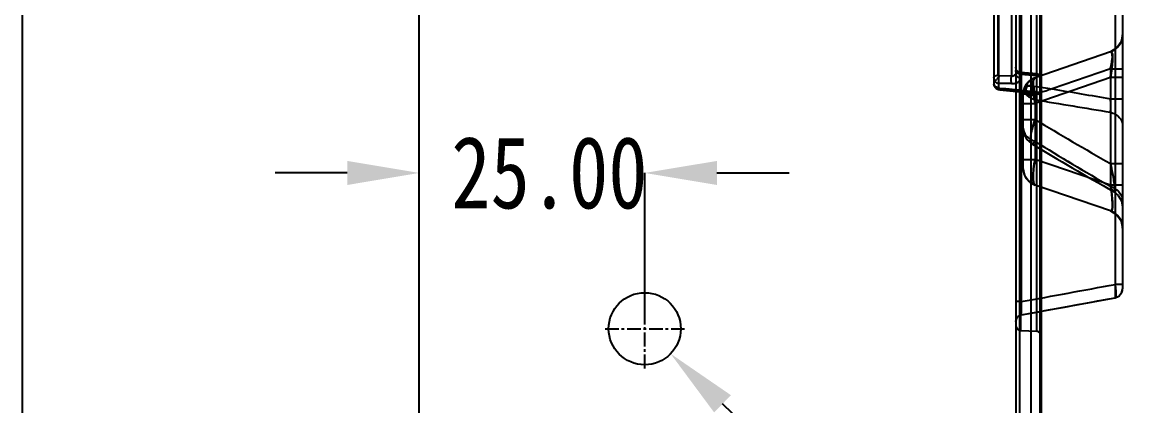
# Model space of a CAD drawing. Header units: millimetres. Extents: x 3267 to 5677, y -4731 to 2600.
# Drawn here: x 4265.7 to 4389.7, y -881.5 to -839 of the extents above; entities that cross this region are included whole.
import ezdxf

# ---------------------------------------------------------------- set-up
doc = ezdxf.new("R2010")
doc.units = ezdxf.units.MM
doc.header["$LTSCALE"] = 16.335
doc.header["$PDMODE"] = 3
doc.header["$PDSIZE"] = 0.3125
doc.linetypes.add('CENTER', pattern=[0.6, 0.375, -0.075, 0.075, -0.075])
doc.layers.get('0').update_dxf_attribs({"linetype": 'CONTINUOUS'})
doc.layers.get('Defpoints').update_dxf_attribs({"linetype": 'CONTINUOUS'})
doc.layers.add('11', color=7, linetype='CONTINUOUS')
doc.styles.get("Standard").update_dxf_attribs({"font": 'txt', "width": 0.8})
doc.dimstyles.get("Standard").update_dxf_attribs({"dimtxt": 0.15625, "dimasz": 0.1875, "dimexe": 0.125, "dimexo": 0.0625, "dimtad": 0, "dimtih": 1, "dimtoh": 1, "dimdsep": 46, "dimtxsty": 'Standard', "dimcen": 0.09, "dimadec": 0, "dimazin": 0, "dimtp": 0.01, "dimtm": 0.01, "dimtfac": 1, "dimtofl": 0, "dimtmove": 0, "dimatfit": 3, "dimfxl": 0, "dimtolj": 1, "dimarcsym": 0})

# ---------------------------------------------------------------- blocks, each defined once
blk = doc.blocks.new('*D138')
at = {"color": 4, "lineweight": -2}
for p, q in [((4301.72, -855.71), (4293.72, -855.71)), ((4309.72, -864.37), (4309.72, -855.71)), ((4334.72, -871.06), (4334.72, -855.71)), ((4342.72, -855.71), (4350.72, -855.71))]:
    blk.add_line(p, q, dxfattribs=at)
at = {"color": 4}
for points in [[(4301.72, -854.38), (4301.72, -857.05), (4309.72, -855.71)], [(4342.72, -854.38), (4342.72, -857.05), (4334.72, -855.71)]]:
    blk.add_solid(points, dxfattribs=at)
at = {"layer": 'Defpoints', "color": 0}
for p in [(4309.72, -855.71), (4309.72, -864.37), (4334.72, -871.06)]:
    blk.add_point(p, dxfattribs=at)
at = {"color": 6, "insert": (4324.15, -855.71), "char_height": 8, "attachment_point": 5}
blk.add_mtext('\\A1;25.00', dxfattribs=at)
blk = doc.blocks.new('*D139')
at = {"color": 4, "lineweight": -2}
blk.add_line((4349.1, -886.89), (4343.35, -881.34), dxfattribs=at)
at = {"color": 4}
blk.add_solid([(4344.28, -880.38), (4342.42, -882.3), (4337.59, -875.78)], dxfattribs=at)
at = {"layer": 'Defpoints', "color": 0}
for p in [(4331.84, -870.22), (4337.59, -875.78)]:
    blk.add_point(p, dxfattribs=at)
at = {"color": 6, "insert": (4357.54, -895.04), "char_height": 8, "attachment_point": 5, "rotation": 316.0008}
blk.add_mtext('\\A1;∅8.00', dxfattribs=at)

msp = doc.modelspace()

# ---------------------------------------------------------------- linework, layer by layer
at = {"color": 6, "linetype": 'Continuous'}
for p, q in [((4378.522, -631.001), (4378.522, -951.001)), ((4309.718, -944.001), (4309.718, -638.001)), ((4375.858, -684.193), (4375.858, -887.749)), ((4376.334, -888.251), (4376.334, -683.691)), ((4377.534, -685.914), (4377.534, -886.028)), ((4378.672, -687.112), (4378.672, -884.83)), ((4378.195, -873.288), (4378.195, -698.654)), ((4373.446, -726.092), (4373.446, -845.849)), ((4374.006, -846.325), (4374.006, -725.617)), ((4373.913, -844.843), (4373.913, -727.099)), ((4375.39, -727.021), (4375.39, -844.921)), ((4376.478, -788.388), (4376.478, -871.468)), ((4387.717, -789.694), (4387.717, -868.569)), ((4386.886, -790.257), (4386.886, -869.557)), ((4376.429, -873.195), (4376.429, -806.377)), ((4387.717, -840.365), (4387.547, -841.172)), ((4387.069, -841.843), (4386.361, -842.265)), ((4387.547, -841.172), (4387.069, -841.843)), ((4386.361, -842.265), (4378.017, -845.138)), ((4386.361, -844.166), (4379.915, -846.385)), ((4386.361, -844.166), (4386.361, -857.193)), ((4386.361, -844.166), (4387.717, -844.166)), ((4374.006, -844.908), (4375.39, -844.921)), ((4375.39, -845.795), (4374.006, -845.782)), ((4378.211, -844.728), (4376.41, -844.576)), ((4376.418, -844.682), (4378.204, -844.832)), ((4376.429, -844.742), (4378.195, -844.89)), ((4377.105, -845.78), (4376.775, -846.374)), ((4378.017, -845.138), (4377.825, -845.216)), ((4386.361, -845.116), (4378.017, -847.989)), ((4387.717, -845.116), (4386.361, -845.116)), ((4374.088, -846.495), (4378.216, -846.889)), ((4374.1, -846.391), (4378.204, -846.783)), ((4376.773, -846.379), (4376.662, -847.039)), ((4376.662, -847.039), (4376.662, -855.151)), ((4377.079, -846.061), (4377.808, -846.061)), ((4377.808, -846.061), (4377.079, -846.061)), ((4377.079, -847.039), (4377.808, -847.039)), ((4376.662, -847.989), (4378.017, -847.989)), ((4378.017, -847.576), (4378.017, -854.201)), ((4386.361, -847.472), (4387.717, -847.472)), ((4376.662, -849.766), (4378.017, -849.766)), ((4377.108, -852.006), (4377.617, -852.454)), ((4376.662, -854.201), (4378.017, -854.201)), ((4386.361, -857.074), (4378.017, -854.201)), ((4376.662, -855.151), (4376.831, -855.959)), ((4386.361, -854.661), (4387.717, -854.661)), ((4386.361, -859.924), (4378.017, -857.051)), ((4387.717, -857.074), (4386.361, -857.074)), ((4386.688, -857.753), (4387.234, -858.201)), ((4386.361, -859.924), (4387.069, -860.347)), ((4387.069, -860.347), (4387.547, -861.018)), ((4387.547, -861.018), (4387.717, -861.825)), ((4387.717, -868.082), (4386.886, -868.082)), ((4387.609, -869.022), (4387.717, -868.569)), ((4376.478, -869.991), (4375.858, -869.991)), ((4376.486, -871.467), (4386.899, -869.557)), ((4376.429, -873.195), (4378.195, -873.288))]:
    msp.add_line(p, q, dxfattribs=at)
msp.add_lwpolyline([(4265.697, -577.101), (4830.966, -577.101), (4830.966, -1037.357), (4265.697, -1037.357)], close=True)
for points in [[(4376.41, -844.576), (4376.13, -844.48), (4375.93, -844.262), (4375.858, -843.976)], [(4378.017, -845.138), (4377.311, -845.559), (4376.831, -846.23), (4376.662, -847.039)], [(4377.825, -845.216), (4377.212, -845.657), (4376.804, -846.296), (4376.662, -847.039)], [(4378.017, -845.138), (4377.486, -845.416), (4377.057, -845.842), (4376.773, -846.379)], [(4378.017, -845.138), (4377.518, -845.393), (4377.105, -845.78)], [(4373.623, -846.277), (4373.712, -846.351), (4373.825, -846.417), (4373.953, -846.468), (4374.088, -846.495)], [(4376.859, -846.17), (4376.711, -846.597), (4376.662, -847.035)], [(4378.217, -846.889), (4378.447, -846.971), (4378.612, -847.152), (4378.672, -847.389)], [(4376.662, -850.743), (4376.777, -851.414), (4377.113, -852.012), (4377.627, -852.46)], [(4376.831, -855.959), (4377.311, -856.63), (4378.017, -857.051)], [(4387.233, -858.2), (4387.59, -858.805), (4387.717, -859.495)], [(4386.886, -869.559), (4387.31, -869.377), (4387.609, -869.022)], [(4375.858, -872.208), (4375.894, -871.978), (4375.991, -871.781), (4376.132, -871.628)], [(4376.132, -871.628), (4376.299, -871.524), (4376.478, -871.469)]]:
    msp.add_lwpolyline(points, dxfattribs=at)
for centre, radius, start, end in [((4385.707, -840.365), 2.01, 288.99982, 0), ((4378.672, -847.039), 2.01, 108.9999, 180), ((4378.169, -845.228), 0.502, 0.0227, 85.1984), ((4374.049, -845.849), 0.603, 180.0052, 225.35673), ((4402.328, -690.561), 157.428, 261.06682, 261.815), ((4399.907, -706.646), 141.162, 261.02374, 261.85813), ((4754.868, 1390.126), 2269.212, 260.440544, 260.654118), ((4739.449, 1297.519), 2175.331, 260.435935, 260.658726), ((4534.786, -592.085), 301.623, 238.68429, 240.52193), ((4534.545, -592.503), 301.14, 238.68219, 240.52279), ((4537.863, -588.541), 308.754, 238.73631, 240.68424), ((4531.315, -605.066), 290.825, 238.18939, 240.10429), ((4531.203, -605.253), 290.608, 238.18876, 240.10509), ((4378.672, -855.151), 2.01, 180, 251.00001), ((4385.707, -861.825), 2.01, 0, 71.00018), ((3913.755, 1681.418), 2593.03, 280.279437, 280.513243), ((3922.192, 1632.185), 2544.534, 280.284388, 280.522655), ((4376.609, -872.208), 0.751, 99.98545, 179.99063), ((4376.461, -872.593), 0.603, 180, 266.99963), ((4378.169, -873.789), 0.502, 0.09718, 87)]:
    msp.add_arc(centre, radius, start, end, dxfattribs=at)
for points, knots in [([(4386.361, -842.265), (4386.419, -842.245), (4386.594, -842.437), (4386.577, -842.824), (4386.596, -843.431), (4386.502, -844.22), (4386.417, -844.798), (4386.361, -845.116)], [0, 0, 0, 0, 0.0620912, 0.1926246, 0.4065434, 0.6718626, 1, 1, 1, 1]), ([(4386.361, -842.265), (4386.418, -842.246), (4386.593, -842.435), (4386.571, -842.824), (4386.589, -843.432), (4386.502, -844.222), (4386.416, -844.799), (4386.361, -845.116)], [0, 0, 0, 0, 0.0613218, 0.1915958, 0.4076547, 0.6726756, 1, 1, 1, 1]), ([(4386.361, -845.116), (4386.419, -844.779), (4386.508, -844.178), (4386.6, -843.37), (4386.576, -842.78), (4386.583, -842.408), (4386.414, -842.247), (4386.361, -842.265)], [0, 0, 0, 0, 0.3468032, 0.6179021, 0.8238276, 0.9426429, 1, 1, 1, 1]), ([(4386.361, -844.166), (4386.419, -843.931), (4386.512, -843.519), (4386.594, -842.96), (4386.589, -842.582), (4386.553, -842.302), (4386.407, -842.249), (4386.361, -842.265)], [0, 0, 0, 0, 0.3552446, 0.6225551, 0.8188438, 0.9276798, 1, 1, 1, 1]), ([(4386.361, -844.166), (4386.395, -844.032), (4386.456, -843.77), (4386.527, -843.391), (4386.572, -843.047), (4386.592, -842.756), (4386.579, -842.526), (4386.543, -842.364), (4386.477, -842.272), (4386.409, -842.254), (4386.377, -842.26), (4386.361, -842.265)], [0, 0, 0, 0, 0.2022601, 0.3934835, 0.5654617, 0.7102433, 0.8218676, 0.9008846, 0.9533547, 0.9756345, 1, 1, 1, 1]), ([(4386.361, -845.116), (4386.395, -844.92), (4386.456, -844.536), (4386.527, -843.979), (4386.573, -843.472), (4386.591, -843.037), (4386.581, -842.73), (4386.555, -842.535), (4386.53, -842.427), (4386.499, -842.345), (4386.461, -842.288), (4386.412, -842.256), (4386.377, -842.26), (4386.361, -842.265)], [0, 0, 0, 0, 0.2011804, 0.3931307, 0.5675307, 0.7161773, 0.8323933, 0.8778708, 0.9150346, 0.9442127, 0.9662555, 0.9833444, 1, 1, 1, 1]), ([(4375.858, -844.206), (4375.858, -844.328), (4375.967, -844.524), (4376.204, -844.647), (4376.347, -844.678), (4376.418, -844.682)], [0, 0, 0, 0, 0.4579903, 0.7293752, 1, 1, 1, 1]), ([(4376.429, -844.742), (4376.357, -844.739), (4376.214, -844.715), (4376.024, -844.633), (4375.894, -844.498), (4375.858, -844.387), (4375.858, -844.336)], [0, 0, 0, 0, 0.2846245, 0.5622935, 0.8008356, 1, 1, 1, 1]), ([(4373.446, -845.176), (4373.446, -845.119), (4373.501, -844.992), (4373.682, -844.878), (4373.832, -844.847), (4373.913, -844.843)], [0, 0, 0, 0, 0.2755855, 0.6098437, 1, 1, 1, 1]), ([(4373.446, -845.306), (4373.446, -845.386), (4373.505, -845.558), (4373.722, -845.73), (4373.909, -845.776), (4374.006, -845.782)], [0, 0, 0, 0, 0.3003455, 0.6339216, 1, 1, 1, 1]), ([(4373.446, -845.306), (4373.446, -845.323), (4373.452, -845.363), (4373.482, -845.423), (4373.562, -845.451), (4373.659, -845.399), (4373.715, -845.343), (4373.749, -845.306)], [0, 0, 0, 0, 0.1166092, 0.2848659, 0.4385445, 0.6497688, 1, 1, 1, 1]), ([(4374.006, -844.908), (4374.019, -844.933), (4374.011, -845.012), (4373.946, -845.107), (4373.854, -845.209), (4373.787, -845.274), (4373.749, -845.306)], [0, 0, 0, 0, 0.1687814, 0.4329568, 0.6985362, 1, 1, 1, 1]), ([(4373.913, -844.843), (4373.913, -844.852), (4373.921, -844.873), (4373.953, -844.899), (4373.986, -844.908), (4374.006, -844.908)], [0, 0, 0, 0, 0.2255489, 0.4926224, 1, 1, 1, 1]), ([(4373.987, -845.306), (4373.988, -845.258), (4373.99, -845.165), (4373.996, -845.033), (4374.003, -844.948), (4374.006, -844.908)], [0, 0, 0, 0, 0.3601652, 0.6999252, 1, 1, 1, 1]), ([(4374.006, -845.782), (4374.001, -845.738), (4373.993, -845.639), (4373.987, -845.481), (4373.987, -845.366), (4373.987, -845.306)], [0, 0, 0, 0, 0.2786918, 0.6222853, 1, 1, 1, 1]), ([(4375.39, -845.795), (4375.387, -845.768), (4375.381, -845.705), (4375.375, -845.603), (4375.372, -845.509), (4375.371, -845.433), (4375.371, -845.375), (4375.371, -845.318), (4375.372, -845.238), (4375.375, -845.137), (4375.381, -845.025), (4375.387, -844.953), (4375.39, -844.921)], [0, 0, 0, 0, 0.093705, 0.2170173, 0.3489212, 0.4150422, 0.4798914, 0.5453202, 0.613265, 0.7529494, 0.8898249, 1, 1, 1, 1]), ([(4375.39, -844.921), (4375.451, -844.925), (4375.564, -844.923), (4375.712, -844.883), (4375.823, -844.813), (4375.858, -844.734), (4375.858, -844.697)], [0, 0, 0, 0, 0.3248223, 0.5886683, 0.8020841, 1, 1, 1, 1]), ([(4375.39, -845.795), (4375.524, -845.796), (4375.779, -845.771), (4376.114, -845.646), (4376.354, -845.445), (4376.419, -845.258), (4376.418, -845.172)], [0, 0, 0, 0, 0.3061529, 0.578256, 0.8052698, 1, 1, 1, 1]), ([(4376.419, -845.172), (4376.405, -845.172), (4376.349, -845.167), (4376.254, -845.148), (4376.158, -845.111), (4376.091, -845.075), (4376.047, -845.045), (4376.007, -845.012), (4375.957, -844.962), (4375.905, -844.891), (4375.866, -844.795), (4375.858, -844.728), (4375.858, -844.697)], [0, 0, 0, 0, 0.0496224, 0.2098497, 0.3586502, 0.4276954, 0.4928263, 0.5565672, 0.6212769, 0.7521582, 0.8836991, 1, 1, 1, 1]), ([(4376.429, -844.742), (4376.423, -844.689), (4376.404, -844.5), (4376.416, -844.65), (4376.418, -844.682)], [0, 0, 0, 0, 0.6184945, 1, 1, 1, 1]), ([(4378.017, -845.138), (4377.916, -845.173), (4377.795, -845.535), (4377.775, -846.115), (4377.839, -846.998), (4377.948, -847.64), (4378.017, -847.989)], [0, 0, 0, 0, 0.1096622, 0.325656, 0.6343151, 1, 1, 1, 1]), ([(4378.017, -847.989), (4377.948, -847.639), (4377.838, -846.996), (4377.775, -846.113), (4377.795, -845.533), (4377.917, -845.173), (4378.017, -845.138)], [0, 0, 0, 0, 0.3664997, 0.6752346, 0.8907551, 1, 1, 1, 1]), ([(4377.808, -846.061), (4377.792, -845.909), (4377.784, -845.647), (4377.829, -845.318), (4377.951, -845.161), (4378.017, -845.138)], [0, 0, 0, 0, 0.46307, 0.7897769, 1, 1, 1, 1]), ([(4378.195, -844.89), (4378.197, -844.868), (4378.201, -844.831), (4378.205, -844.782), (4378.208, -844.754), (4378.209, -844.743)], [0, 0, 0, 0, 0.4386387, 0.7761064, 1, 1, 1, 1]), ([(4378.672, -845.228), (4378.671, -845.17), (4378.615, -845.04), (4378.43, -844.923), (4378.277, -844.893), (4378.195, -844.89)], [0, 0, 0, 0, 0.2771654, 0.611659, 1, 1, 1, 1]), ([(4378.204, -844.832), (4378.285, -844.837), (4378.441, -844.875), (4378.622, -845.019), (4378.672, -845.162), (4378.672, -845.228)], [0, 0, 0, 0, 0.3661317, 0.699747, 1, 1, 1, 1]), ([(4374.006, -846.325), (4373.909, -846.32), (4373.722, -846.273), (4373.505, -846.101), (4373.446, -845.929), (4373.446, -845.849)], [0, 0, 0, 0, 0.3660162, 0.6995444, 1, 1, 1, 1]), ([(4373.842, -846.232), (4373.768, -846.214), (4373.639, -846.153), (4373.487, -846.025), (4373.446, -845.904), (4373.446, -845.849)], [0, 0, 0, 0, 0.3892183, 0.7175145, 1, 1, 1, 1]), ([(4373.622, -846.274), (4373.628, -846.264), (4373.666, -846.25), (4373.74, -846.236), (4373.808, -846.23), (4373.848, -846.229)], [0, 0, 0, 0, 0.1400263, 0.4810607, 1, 1, 1, 1]), ([(4374.006, -846.325), (4373.941, -846.32), (4373.82, -846.319), (4373.711, -846.293), (4373.626, -846.29), (4373.622, -846.274)], [0, 0, 0, 0, 0.5083309, 0.8721201, 1, 1, 1, 1]), ([(4374.006, -846.247), (4373.98, -846.254), (4373.923, -846.258), (4373.868, -846.243), (4373.842, -846.232)], [0, 0, 0, 0, 0.4877498, 1, 1, 1, 1]), ([(4374.1, -846.327), (4374.087, -846.326), (4374.062, -846.319), (4374.026, -846.295), (4374.008, -846.266), (4374.006, -846.247)], [0, 0, 0, 0, 0.3008752, 0.5842033, 1, 1, 1, 1]), ([(4374.1, -846.391), (4374.084, -846.39), (4374.055, -846.382), (4374.02, -846.359), (4374.007, -846.336), (4374.006, -846.325)], [0, 0, 0, 0, 0.391202, 0.7381061, 1, 1, 1, 1]), ([(4374.1, -846.391), (4374.099, -846.408), (4374.096, -846.431), (4374.093, -846.459), (4374.091, -846.474), (4374.089, -846.486), (4374.089, -846.491), (4374.088, -846.496), (4374.087, -846.485), (4374.089, -846.472), (4374.09, -846.444), (4374.093, -846.417), (4374.096, -846.379), (4374.098, -846.348), (4374.1, -846.327)], [0, 0, 0, 0, 0.1838355, 0.2545085, 0.3101699, 0.3503036, 0.3745752, 0.3828162, 0.3910173, 0.4552276, 0.5814375, 0.6664839, 0.7651801, 1, 1, 1, 1]), ([(4378.204, -846.719), (4377.748, -846.676), (4376.836, -846.588), (4375.468, -846.458), (4374.556, -846.371), (4374.1, -846.327)], [0, 0, 0, 0, 0.3332823, 0.6666149, 1, 1, 1, 1]), ([(4376.859, -846.952), (4376.823, -846.967), (4376.767, -846.997), (4376.694, -846.999), (4376.662, -847.027), (4376.662, -847.039)], [0, 0, 0, 0, 0.5218588, 0.8423529, 1, 1, 1, 1]), ([(4376.849, -846.959), (4376.816, -846.966), (4376.758, -846.975), (4376.696, -846.999), (4376.662, -847.026), (4376.662, -847.039)], [0, 0, 0, 0, 0.4771253, 0.8195227, 1, 1, 1, 1]), ([(4376.859, -846.171), (4376.821, -846.249), (4376.768, -846.422), (4376.768, -846.694), (4376.821, -846.871), (4376.858, -846.952)], [0, 0, 0, 0, 0.321289, 0.667224, 1, 1, 1, 1]), ([(4376.858, -846.171), (4376.806, -846.291), (4376.765, -846.56), (4376.807, -846.828), (4376.858, -846.952)], [0, 0, 0, 0, 0.4954003, 1, 1, 1, 1]), ([(4377.099, -847.058), (4377.06, -847.048), (4377.002, -847.011), (4376.923, -846.965), (4376.868, -846.972), (4376.849, -846.959)], [0, 0, 0, 0, 0.4481295, 0.7448564, 1, 1, 1, 1]), ([(4377.063, -847.022), (4377.037, -847.005), (4376.984, -846.981), (4376.918, -846.948), (4376.871, -846.934), (4376.854, -846.938)], [0, 0, 0, 0, 0.4060183, 0.7626714, 1, 1, 1, 1]), ([(4377.079, -846.061), (4377.047, -846.059), (4376.987, -846.057), (4376.902, -846.095), (4376.871, -846.145), (4376.858, -846.171)], [0, 0, 0, 0, 0.3683734, 0.6675212, 1, 1, 1, 1]), ([(4377.079, -846.061), (4377.045, -846.061), (4376.984, -846.065), (4376.902, -846.102), (4376.87, -846.147), (4376.858, -846.171)], [0, 0, 0, 0, 0.3879493, 0.6937276, 1, 1, 1, 1]), ([(4377.079, -846.061), (4377.03, -846.159), (4376.961, -846.376), (4376.959, -846.717), (4377.028, -846.938), (4377.079, -847.039)], [0, 0, 0, 0, 0.3265452, 0.6634268, 1, 1, 1, 1]), ([(4377.08, -846.062), (4377.049, -846.134), (4377.005, -846.294), (4376.983, -846.544), (4377.001, -846.793), (4377.042, -846.954), (4377.073, -847.026)], [0, 0, 0, 0, 0.2393244, 0.5001936, 0.7609206, 1, 1, 1, 1]), ([(4377.079, -847.039), (4377.16, -847.123), (4377.344, -847.277), (4377.662, -847.458), (4377.896, -847.542), (4378.017, -847.576)], [0, 0, 0, 0, 0.3204405, 0.6544838, 1, 1, 1, 1]), ([(4377.808, -847.04), (4377.71, -847.04), (4377.529, -847.038), (4377.286, -847.039), (4377.141, -847.039), (4377.079, -847.039)], [0, 0, 0, 0, 0.4064774, 0.7445307, 1, 1, 1, 1]), ([(4377.809, -846.059), (4377.793, -846.121), (4377.767, -846.249), (4377.746, -846.448), (4377.745, -846.652), (4377.764, -846.851), (4377.791, -846.979), (4377.809, -847.041)], [0, 0, 0, 0, 0.192563, 0.396263, 0.6036426, 0.8072358, 1, 1, 1, 1]), ([(4377.808, -846.061), (4377.793, -846.123), (4377.767, -846.251), (4377.746, -846.449), (4377.745, -846.652), (4377.764, -846.851), (4377.791, -846.98), (4377.808, -847.041)], [0, 0, 0, 0, 0.1921151, 0.3958952, 0.6033925, 0.8070884, 1, 1, 1, 1]), ([(4377.883, -846.079), (4377.874, -846.078), (4377.858, -846.075), (4377.833, -846.069), (4377.816, -846.064), (4377.808, -846.061)], [0, 0, 0, 0, 0.3330839, 0.6661961, 1, 1, 1, 1]), ([(4377.808, -846.061), (4377.816, -846.064), (4377.833, -846.069), (4377.858, -846.075), (4377.874, -846.078), (4377.883, -846.079)], [0, 0, 0, 0, 0.3331251, 0.6662426, 1, 1, 1, 1]), ([(4377.952, -847.033), (4377.936, -847.035), (4377.904, -847.039), (4377.856, -847.04), (4377.824, -847.04), (4377.808, -847.039)], [0, 0, 0, 0, 0.3349864, 0.6683907, 1, 1, 1, 1]), ([(4377.953, -847.035), (4377.937, -847.037), (4377.905, -847.039), (4377.857, -847.041), (4377.825, -847.041), (4377.808, -847.04)], [0, 0, 0, 0, 0.3303311, 0.6636538, 1, 1, 1, 1]), ([(4377.883, -846.079), (4377.873, -846.14), (4377.859, -846.266), (4377.856, -846.459), (4377.87, -846.656), (4377.901, -846.849), (4377.933, -846.973), (4377.952, -847.033)], [0, 0, 0, 0, 0.1908011, 0.3935219, 0.6008915, 0.8054826, 1, 1, 1, 1]), ([(4377.891, -846.086), (4377.885, -846.148), (4377.879, -846.273), (4377.882, -846.462), (4377.895, -846.652), (4377.919, -846.84), (4377.945, -846.964), (4377.96, -847.025)], [0, 0, 0, 0, 0.1969051, 0.3974656, 0.5992866, 0.800737, 1, 1, 1, 1]), ([(4379.915, -846.385), (4379.672, -846.462), (4379.21, -846.61), (4378.555, -846.826), (4378.145, -846.966), (4377.952, -847.033)], [0, 0, 0, 0, 0.3703194, 0.7046186, 1, 1, 1, 1]), ([(4379.915, -846.385), (4379.673, -846.462), (4379.211, -846.61), (4378.557, -846.826), (4378.145, -846.966), (4377.952, -847.033)], [0, 0, 0, 0, 0.3691795, 0.7039441, 1, 1, 1, 1]), ([(4377.952, -847.033), (4377.955, -847.099), (4377.962, -847.226), (4377.983, -847.408), (4378.004, -847.522), (4378.017, -847.576)], [0, 0, 0, 0, 0.3636456, 0.698035, 1, 1, 1, 1]), ([(4378.017, -847.576), (4378.004, -847.522), (4377.983, -847.408), (4377.962, -847.227), (4377.955, -847.101), (4377.953, -847.035)], [0, 0, 0, 0, 0.3032831, 0.6391368, 1, 1, 1, 1]), ([(4378.204, -846.719), (4378.264, -846.722), (4378.38, -846.743), (4378.536, -846.811), (4378.642, -846.921), (4378.672, -847.011), (4378.672, -847.053)], [0, 0, 0, 0, 0.2861905, 0.5640871, 0.8019022, 1, 1, 1, 1]), ([(4378.204, -846.783), (4378.208, -846.816), (4378.223, -846.97), (4378.209, -846.774), (4378.204, -846.719)], [0, 0, 0, 0, 0.3808547, 1, 1, 1, 1]), ([(4378.672, -847.179), (4378.672, -847.078), (4378.581, -846.915), (4378.383, -846.812), (4378.264, -846.786), (4378.204, -846.783)], [0, 0, 0, 0, 0.4571254, 0.7287204, 1, 1, 1, 1]), ([(4377.099, -847.058), (4377.174, -847.135), (4377.352, -847.282), (4377.662, -847.458), (4377.896, -847.542), (4378.017, -847.576)], [0, 0, 0, 0, 0.3029327, 0.6455821, 1, 1, 1, 1]), ([(4386.361, -848.965), (4386.394, -848.832), (4386.427, -848.524), (4386.423, -848.024), (4386.388, -847.662), (4386.361, -847.472)], [0, 0, 0, 0, 0.273935, 0.6151978, 1, 1, 1, 1]), ([(4386.361, -848.965), (4386.385, -848.868), (4386.415, -848.65), (4386.433, -848.15), (4386.4, -847.749), (4386.361, -847.472)], [0, 0, 0, 0, 0.1986848, 0.4391749, 1, 1, 1, 1]), ([(4386.361, -848.965), (4386.548, -849.016), (4386.906, -849.165), (4387.357, -849.508), (4387.644, -849.961), (4387.717, -850.298), (4387.717, -850.458)], [0, 0, 0, 0, 0.2694857, 0.5330947, 0.7771512, 1, 1, 1, 1]), ([(4376.662, -850.58), (4376.662, -850.936), (4376.885, -851.504), (4377.467, -851.986), (4377.829, -852.153), (4378.017, -852.208)], [0, 0, 0, 0, 0.4754613, 0.7376462, 1, 1, 1, 1]), ([(4376.662, -850.58), (4376.662, -850.936), (4376.885, -851.504), (4377.467, -851.986), (4377.829, -852.153), (4378.017, -852.208)], [0, 0, 0, 0, 0.4754613, 0.7376461, 1, 1, 1, 1]), ([(4377.72, -852.466), (4377.661, -852.482), (4377.471, -852.34), (4377.519, -851.935), (4377.565, -851.365), (4377.76, -850.608), (4377.922, -850.06), (4378.017, -849.766)], [0, 0, 0, 0, 0.0643112, 0.1902026, 0.3990952, 0.6769377, 1, 1, 1, 1]), ([(4377.724, -852.469), (4377.664, -852.487), (4377.478, -852.327), (4377.539, -851.919), (4377.579, -851.338), (4377.77, -850.586), (4377.926, -850.05), (4378.017, -849.766)], [0, 0, 0, 0, 0.0657644, 0.192902, 0.4127018, 0.6870046, 1, 1, 1, 1]), ([(4378.017, -852.208), (4377.983, -852.253), (4377.919, -852.33), (4377.82, -852.42), (4377.751, -852.458), (4377.72, -852.466)], [0, 0, 0, 0, 0.4236732, 0.754042, 1, 1, 1, 1]), ([(4378.017, -852.208), (4377.983, -852.253), (4377.92, -852.33), (4377.823, -852.42), (4377.756, -852.46), (4377.724, -852.469)], [0, 0, 0, 0, 0.4228457, 0.7534496, 1, 1, 1, 1]), ([(4378.017, -857.051), (4377.916, -857.017), (4377.795, -856.655), (4377.775, -856.075), (4377.839, -855.192), (4377.948, -854.549), (4378.017, -854.201)], [0, 0, 0, 0, 0.1096636, 0.3256589, 0.6343196, 1, 1, 1, 1]), ([(4378.017, -854.201), (4377.948, -854.551), (4377.838, -855.194), (4377.775, -856.078), (4377.795, -856.657), (4377.917, -857.017), (4378.017, -857.051)], [0, 0, 0, 0, 0.366773, 0.6754527, 0.8908133, 1, 1, 1, 1]), ([(4378.017, -857.051), (4377.917, -857.017), (4377.798, -856.651), (4377.782, -856.069), (4377.842, -855.186), (4377.95, -854.545), (4378.017, -854.201)], [0, 0, 0, 0, 0.1091544, 0.3275007, 0.638505, 1, 1, 1, 1]), ([(4378.017, -854.201), (4377.949, -854.552), (4377.84, -855.199), (4377.782, -856.085), (4377.799, -856.662), (4377.92, -857.018), (4378.017, -857.051)], [0, 0, 0, 0, 0.3680004, 0.6792792, 0.8937519, 1, 1, 1, 1]), ([(4386.361, -854.661), (4386.44, -855.03), (4386.576, -855.664), (4386.723, -856.507), (4386.791, -857.154), (4386.829, -857.503), (4386.753, -857.829), (4386.629, -857.705), (4386.597, -857.658)], [0, 0, 0, 0, 0.3405533, 0.5821482, 0.7835507, 0.9010264, 0.9487987, 1, 1, 1, 1]), ([(4386.361, -854.661), (4386.41, -854.875), (4386.498, -855.278), (4386.609, -855.842), (4386.694, -856.327), (4386.754, -856.732), (4386.792, -857.064), (4386.811, -857.326), (4386.812, -857.53), (4386.797, -857.66), (4386.764, -857.769), (4386.656, -857.754), (4386.624, -857.694), (4386.6, -857.66)], [0, 0, 0, 0, 0.197447, 0.3704035, 0.5176748, 0.6399767, 0.739115, 0.8175843, 0.8772412, 0.9188314, 0.9433701, 0.9619699, 1, 1, 1, 1]), ([(4386.361, -857.074), (4386.395, -857.27), (4386.456, -857.654), (4386.527, -858.211), (4386.573, -858.718), (4386.591, -859.152), (4386.581, -859.46), (4386.555, -859.655), (4386.53, -859.763), (4386.499, -859.845), (4386.461, -859.902), (4386.412, -859.933), (4386.377, -859.93), (4386.361, -859.924)], [0, 0, 0, 0, 0.2011804, 0.3931307, 0.5675307, 0.7161773, 0.8323933, 0.8778708, 0.9150346, 0.9442127, 0.9662555, 0.9833444, 1, 1, 1, 1]), ([(4386.361, -859.924), (4386.418, -859.944), (4386.595, -859.752), (4386.571, -859.359), (4386.588, -858.748), (4386.501, -857.961), (4386.416, -857.387), (4386.361, -857.074)], [0, 0, 0, 0, 0.061701, 0.1934855, 0.4113351, 0.6760258, 1, 1, 1, 1]), ([(4386.361, -857.074), (4386.419, -857.41), (4386.508, -858.011), (4386.6, -858.818), (4386.576, -859.408), (4386.583, -859.781), (4386.414, -859.943), (4386.361, -859.924)], [0, 0, 0, 0, 0.3464171, 0.6174286, 0.8235307, 0.9425654, 1, 1, 1, 1]), ([(4386.361, -857.193), (4386.55, -857.25), (4386.914, -857.424), (4387.498, -857.929), (4387.717, -858.513), (4387.717, -858.881)], [0, 0, 0, 0, 0.2585545, 0.5193703, 1, 1, 1, 1]), ([(4386.597, -857.658), (4386.572, -857.622), (4386.52, -857.534), (4386.442, -857.378), (4386.389, -857.259), (4386.361, -857.193)], [0, 0, 0, 0, 0.2535328, 0.5859896, 1, 1, 1, 1]), ([(4386.6, -857.659), (4386.557, -857.599), (4386.473, -857.445), (4386.4, -857.285), (4386.361, -857.193)], [0, 0, 0, 0, 0.4240078, 1, 1, 1, 1]), ([(4386.886, -868.082), (4386.91, -868.271), (4386.946, -868.609), (4386.967, -869.101), (4386.966, -869.34), (4386.925, -869.566), (4386.886, -869.557)], [0, 0, 0, 0, 0.3822594, 0.7027616, 0.9187566, 1, 1, 1, 1]), ([(4386.886, -869.557), (4386.998, -869.537), (4387.22, -869.454), (4387.499, -869.229), (4387.673, -868.915), (4387.717, -868.682), (4387.717, -868.569)], [0, 0, 0, 0, 0.2438681, 0.5001961, 0.7564044, 1, 1, 1, 1]), ([(4376.478, -871.468), (4376.448, -871.483), (4376.425, -871.242), (4376.423, -871.036), (4376.436, -870.522), (4376.462, -870.182), (4376.478, -869.991)], [0, 0, 0, 0, 0.0680614, 0.2816952, 0.6141519, 1, 1, 1, 1])]:
    msp.add_open_spline(points, degree=3, knots=knots, dxfattribs=at)
for points in [[(4378.209, -844.743), (4378.212, -844.714), (4378.206, -844.803), (4378.204, -844.832)], [(4379.915, -846.385), (4380.989, -846.568), (4383.138, -846.927), (4385.286, -847.292), (4386.361, -847.472)], [(4386.889, -866.593), (4386.889, -866.841), (4386.888, -867.338), (4386.886, -867.834), (4386.886, -868.082)]]:
    msp.add_open_spline(points, degree=3, dxfattribs=at)
at = {"layer": '11', "color": 1, "linetype": 'CENTER', "ltscale": 0.248791}
for p, q in [((4334.718, -877.401), (4334.718, -868.601)), ((4330.318, -873.001), (4339.118, -873.001))]:
    msp.add_line(p, q, dxfattribs=at)
at = {"layer": '11', "color": 7, "linetype": 'Continuous'}
msp.add_circle((4334.718, -873.001), 4, dxfattribs=at)

# ---------------------------------------------------------------- dimensions: what is measured, and where the dimension line sits
dim = msp.add_linear_dim(base=(4309.718, -855.713), p1=(4334.718, -871.055), p2=(4309.718, -864.371), dimstyle='Standard', override={"dimtxt": 8, "dimasz": 8, "dimexe": 0, "dimexo": 0, "dimgap": 0, "dimtih": 0, "dimtoh": 0, "dimzin": 0, "dimcen": 0, "dimclrd": 4, "dimclre": 4, "dimclrt": 6, "dimadec": 2, "dimtp": 0, "dimtm": 0, "dimtzin": 0})
dim.commit()
dim.dimension.update_dxf_attribs({"geometry": '*D138', "text_midpoint": (4324.147, -855.713), "dimtype": 160})
dim = msp.add_diameter_dim_2p(p1=(4331.84, -870.223), p2=(4337.595, -875.78), dimstyle='Standard', override={"dimtxt": 8, "dimasz": 8, "dimexe": 0, "dimexo": 0, "dimgap": 0, "dimtih": 0, "dimtoh": 0, "dimzin": 0, "dimcen": 0, "dimclrd": 4, "dimclre": 4, "dimclrt": 6, "dimadec": 2, "dimtp": 0, "dimtm": 0, "dimtzin": 0})
dim.commit()
dim.dimension.update_dxf_attribs({"geometry": '*D139', "text_midpoint": (4357.545, -895.045)})

doc.saveas('drawing.dxf')
